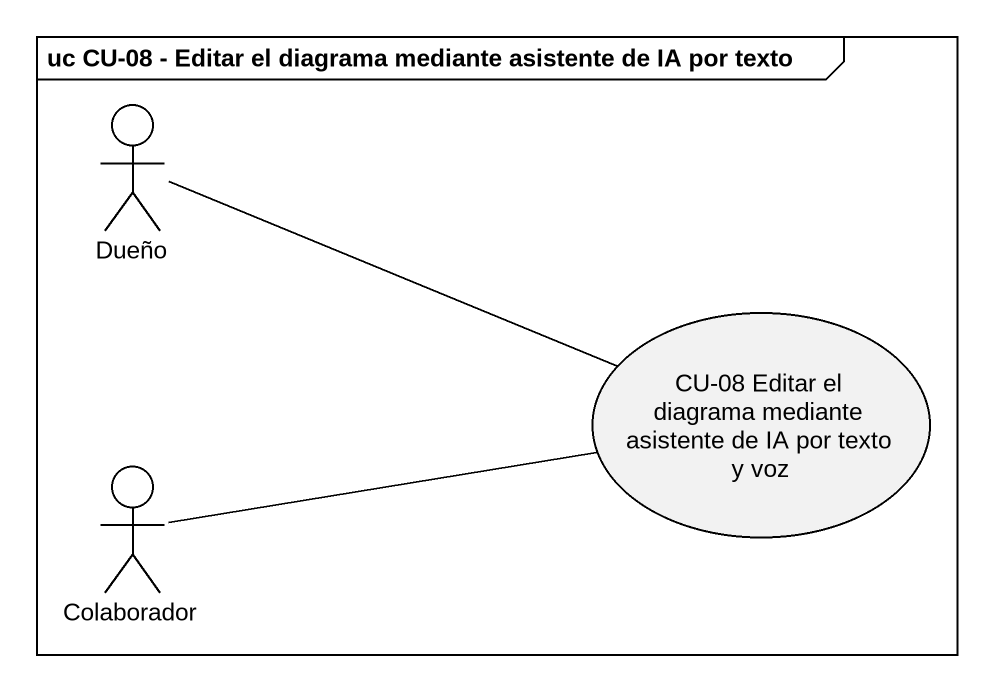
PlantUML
@startuml
mainframe uc CU-08 - Editar el diagrama mediante asistente de IA por texto
actor Dueño
usecase "CU-08 Editar el diagrama mediante asistente de IA por texto y voz" as CU_08_Editar_el_diagrama
actor Colaborador
Dueño -right- CU_08_Editar_el_diagrama
Colaborador -right- CU_08_Editar_el_diagrama
@enduml
